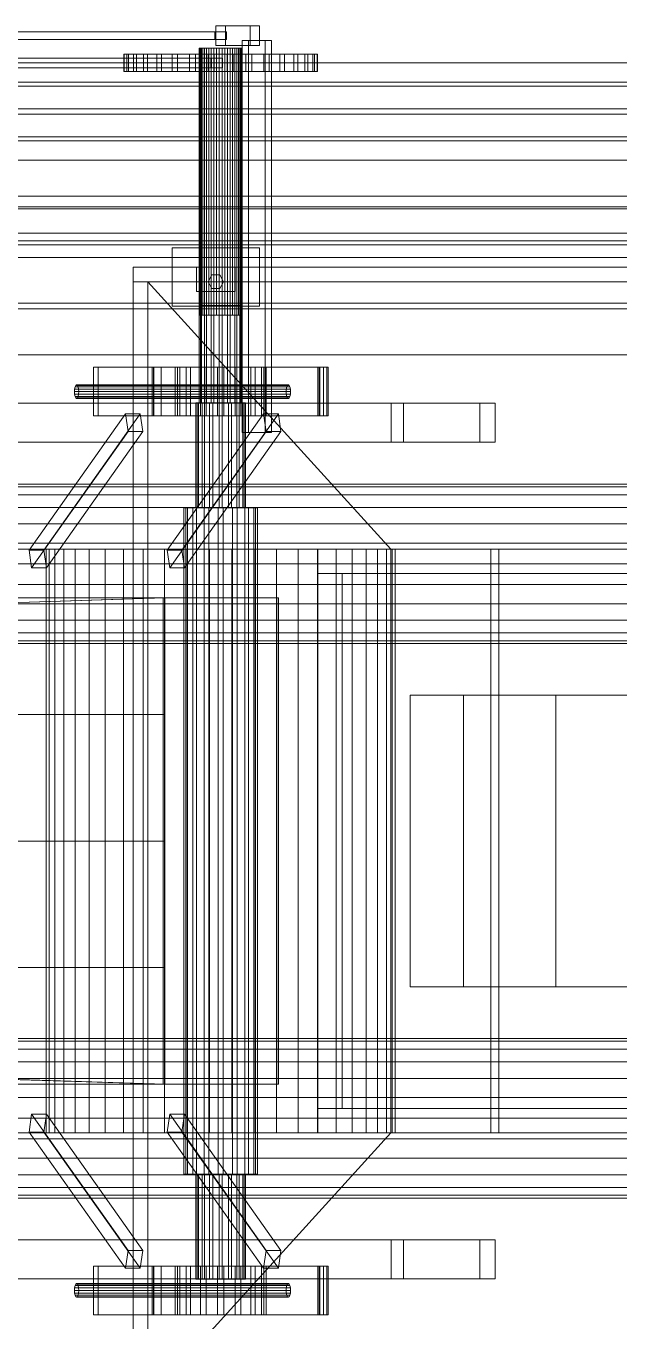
# Model space of a CAD drawing. Header units: millimetres. Extents: x -1970 to 34302, y -65268 to 6837.
# Drawn here: x 10744 to 11355, y -18494 to -17162 of the extents above; entities that cross this region are included whole.
import ezdxf

# ---------------------------------------------------------------- set-up
doc = ezdxf.new("R2010")
doc.units = ezdxf.units.MM
for name, color, linetype, lineweight in [('superior_adapter-mix', 7, 'Continuous', 0), ('superior_C01', 7, 'Continuous', 0), ('superior_C01-mix', 7, 'Continuous', 0), ('superior_mezcladora', 7, 'Continuous', 0)]:
    doc.layers.add(name, color=color, linetype=linetype, lineweight=lineweight)

msp = doc.modelspace()

# ---------------------------------------------------------------- linework, layer by layer
at = {"layer": 'superior_adapter-mix'}
for p, q in [((11494.529, -17850), (11194.529, -17850)), ((11194.529, -17850), (11194.529, -18150)), ((11194.529, -18150), (11494.529, -18150))]:
    msp.add_line(p, q, dxfattribs=at)
at = {"layer": 'superior_C01'}
for p, q in [((10949.428, -17162), (10939.629, -17162)), ((10939.629, -17162), (10939.629, -17182)), ((10974.813, -17162), (10939.629, -17162)), ((10949.428, -17182), (10949.428, -17162)), ((10984.612, -17162), (10949.428, -17162)), ((10974.813, -17182), (10974.813, -17162)), ((10974.813, -17162), (10984.612, -17162)), ((10984.612, -17162), (10984.612, -17182)), ((9937.399, -17168), (10938.508, -17168)), ((9937.399, -17176), (10938.508, -17176)), ((10950.549, -17168), (9949.44, -17168)), ((9949.44, -17176), (10950.549, -17176)), ((10938.508, -17176), (10938.508, -17168)), ((10938.508, -17168), (10950.549, -17168)), ((10950.549, -17176), (10938.508, -17176)), ((10950.549, -17168), (10950.549, -17176)), ((10922.957, -17185), (10922.574, -17185)), ((10922.574, -17185), (10923.687, -17185)), ((10922.574, -17459.5), (10922.574, -17185)), ((10924.81, -17185), (10922.957, -17185)), ((10922.957, -17459.5), (10922.957, -17185)), ((10923.687, -17185), (10926.22, -17185)), ((10923.687, -17459.5), (10923.687, -17185)), ((10928.007, -17185), (10924.81, -17185)), ((10924.81, -17459.5), (10924.81, -17185)), ((10926.22, -17185), (10930.001, -17185)), ((10926.22, -17459.5), (10926.22, -17185)), ((10932.33, -17185), (10928.007, -17185)), ((10928.007, -17459.5), (10928.007, -17185)), ((10930.001, -17185), (10934.772, -17185)), ((10930.001, -17459.5), (10930.001, -17185)), ((10937.485, -17185), (10932.33, -17185)), ((10932.33, -17459.5), (10932.33, -17185)), ((10934.772, -17185), (10940.208, -17185)), ((10934.772, -17459.5), (10934.772, -17185)), ((10943.119, -17185), (10937.485, -17185)), ((10937.485, -17459.5), (10937.485, -17185)), ((10939.629, -17182), (10949.428, -17182)), ((10974.813, -17182), (10939.629, -17182)), ((10940.208, -17185), (10945.938, -17185)), ((10940.208, -17459.5), (10940.208, -17185)), ((10948.849, -17185), (10943.119, -17185)), ((10943.119, -17459.5), (10943.119, -17185)), ((10945.938, -17185), (10951.572, -17185)), ((10945.938, -17459.5), (10945.938, -17185)), ((10954.285, -17185), (10948.849, -17185)), ((10948.849, -17459.5), (10948.849, -17185)), ((10949.428, -17182), (10984.612, -17182)), ((10951.572, -17185), (10956.727, -17185)), ((10951.572, -17459.5), (10951.572, -17185)), ((10959.056, -17185), (10954.285, -17185)), ((10954.285, -17459.5), (10954.285, -17185)), ((10956.727, -17185), (10961.05, -17185)), ((10956.727, -17459.5), (10956.727, -17185)), ((10962.837, -17185), (10959.056, -17185)), ((10959.056, -17459.5), (10959.056, -17185)), ((10961.05, -17185), (10964.247, -17185)), ((10961.05, -17459.5), (10961.05, -17185)), ((10965.37, -17185), (10962.837, -17185)), ((10962.837, -17459.5), (10962.837, -17185)), ((10964.247, -17185), (10966.1, -17185)), ((10964.247, -17459.5), (10964.247, -17185)), ((10966.483, -17185), (10965.37, -17185)), ((10965.37, -17185), (10965.37, -17459.5)), ((10966.1, -17185), (10966.483, -17185)), ((10966.1, -17459.5), (10966.1, -17185)), ((10966.483, -17459.5), (10966.483, -17185)), ((10990.427, -17177), (10966.743, -17177)), ((10966.743, -17177), (10966.743, -17580)), ((10973.147, -17177), (10966.743, -17177)), ((10973.147, -17580), (10973.147, -17177)), ((10973.147, -17177), (10996.831, -17177)), ((10984.612, -17182), (10974.813, -17182)), ((10990.427, -17580), (10990.427, -17177)), ((10990.427, -17177), (10996.831, -17177)), ((10996.831, -17177), (10996.831, -17580)), ((9937.301, -17195), (10934.525, -17195)), ((10935.108, -17195), (9937.884, -17195)), ((9944.415, -17195), (10946.223, -17195)), ((10946.328, -17195), (9944.52, -17195)), ((10847.971, -17191), (10844.751, -17191)), ((10844.751, -17191), (10845.367, -17191)), ((10844.751, -17209), (10844.751, -17191)), ((10845.367, -17191), (10849.793, -17191)), ((10845.367, -17209), (10845.367, -17191)), ((10854.9, -17191), (10847.971, -17191)), ((10847.971, -17209), (10847.971, -17191)), ((10849.793, -17191), (10857.859, -17191)), ((10849.793, -17209), (10849.793, -17191)), ((10865.275, -17191), (10854.9, -17191)), ((10854.9, -17209), (10854.9, -17191)), ((10857.859, -17191), (10869.257, -17191)), ((10857.859, -17209), (10857.859, -17191)), ((10878.694, -17191), (10865.275, -17191)), ((10865.275, -17209), (10865.275, -17191)), ((10869.257, -17191), (10883.547, -17191)), ((10869.257, -17209), (10869.257, -17191)), ((10894.644, -17191), (10878.694, -17191)), ((10878.694, -17209), (10878.694, -17191)), ((10883.547, -17191), (10900.18, -17191)), ((10883.547, -17209), (10883.547, -17191)), ((10912.511, -17191), (10894.644, -17191)), ((10894.644, -17209), (10894.644, -17191)), ((10900.18, -17191), (10918.518, -17191)), ((10900.18, -17209), (10900.18, -17191)), ((10931.608, -17191), (10912.511, -17191)), ((10912.511, -17209), (10912.511, -17191)), ((10918.518, -17191), (10937.855, -17191)), ((10918.518, -17209), (10918.518, -17191)), ((10951.202, -17191), (10931.608, -17191)), ((10931.608, -17209), (10931.608, -17191)), ((10934.525, -17205), (10934.525, -17195)), ((10934.525, -17195), (10935.108, -17195)), ((10935.108, -17195), (10935.108, -17205)), ((10937.855, -17191), (10957.449, -17191)), ((10937.855, -17209), (10937.855, -17191)), ((10946.223, -17205), (10946.223, -17195)), ((10946.223, -17195), (10946.328, -17195)), ((10946.328, -17195), (10946.328, -17205)), ((10970.539, -17191), (10951.202, -17191)), ((10951.202, -17209), (10951.202, -17191)), ((10957.449, -17191), (10976.546, -17191)), ((10957.449, -17209), (10957.449, -17191)), ((10988.877, -17191), (10970.539, -17191)), ((10970.539, -17209), (10970.539, -17191)), ((10976.546, -17191), (10994.413, -17191)), ((10976.546, -17209), (10976.546, -17191)), ((11005.511, -17191), (10988.877, -17191)), ((10988.877, -17209), (10988.877, -17191)), ((10994.413, -17191), (11010.363, -17191)), ((10994.413, -17209), (10994.413, -17191)), ((11019.801, -17191), (11005.511, -17191)), ((11005.511, -17209), (11005.511, -17191)), ((11010.363, -17191), (11023.783, -17191)), ((11010.363, -17209), (11010.363, -17191)), ((11031.198, -17191), (11019.801, -17191)), ((11019.801, -17209), (11019.801, -17191)), ((11023.783, -17191), (11034.157, -17191)), ((11023.783, -17209), (11023.783, -17191)), ((11039.264, -17191), (11031.198, -17191)), ((11031.198, -17209), (11031.198, -17191)), ((11034.157, -17191), (11041.086, -17191)), ((11034.157, -17209), (11034.157, -17191)), ((11043.69, -17191), (11039.264, -17191)), ((11039.264, -17191), (11039.264, -17209)), ((11041.086, -17191), (11044.306, -17191)), ((11041.086, -17209), (11041.086, -17191)), ((11044.306, -17191), (11043.69, -17191)), ((11043.69, -17209), (11043.69, -17191)), ((11044.306, -17209), (11044.306, -17191)), ((9937.301, -17205), (10934.525, -17205)), ((9937.884, -17205), (10935.108, -17205)), ((9944.415, -17205), (10946.223, -17205)), ((9944.52, -17205), (10946.328, -17205)), ((10845.367, -17209), (10844.751, -17209)), ((10844.751, -17209), (10847.971, -17209)), ((10849.793, -17209), (10845.367, -17209)), ((10847.971, -17209), (10854.9, -17209)), ((10857.859, -17209), (10849.793, -17209)), ((10854.9, -17209), (10865.275, -17209)), ((10869.257, -17209), (10857.859, -17209)), ((10865.275, -17209), (10878.694, -17209)), ((10883.547, -17209), (10869.257, -17209)), ((10878.694, -17209), (10894.644, -17209)), ((10900.18, -17209), (10883.547, -17209)), ((10894.644, -17209), (10912.511, -17209)), ((10918.518, -17209), (10900.18, -17209)), ((10912.511, -17209), (10931.608, -17209)), ((10937.855, -17209), (10918.518, -17209)), ((10931.608, -17209), (10951.202, -17209)), ((10935.108, -17205), (10934.525, -17205)), ((10957.449, -17209), (10937.855, -17209)), ((10946.328, -17205), (10946.223, -17205)), ((10951.202, -17209), (10970.539, -17209)), ((10976.546, -17209), (10957.449, -17209)), ((10970.539, -17209), (10988.877, -17209)), ((10994.413, -17209), (10976.546, -17209)), ((10988.877, -17209), (11005.511, -17209)), ((11010.363, -17209), (10994.413, -17209)), ((11005.511, -17209), (11019.801, -17209)), ((11023.783, -17209), (11010.363, -17209)), ((11019.801, -17209), (11031.198, -17209)), ((11034.157, -17209), (11023.783, -17209)), ((11031.198, -17209), (11039.264, -17209)), ((11041.086, -17209), (11034.157, -17209)), ((11039.264, -17209), (11043.69, -17209)), ((11044.306, -17209), (11041.086, -17209)), ((11043.69, -17209), (11044.306, -17209)), ((10923.687, -17449.5), (10922.578, -17449.5)), ((10922.578, -17449.5), (10924.81, -17449.5)), ((10922.578, -17449.5), (10922.578, -17549.5)), ((10927.969, -17449.5), (10923.687, -17449.5)), ((10923.687, -17449.5), (10923.687, -17549.5)), ((10924.81, -17449.5), (10930.045, -17449.5)), ((10924.81, -17449.5), (10924.81, -17549.5)), ((10934.772, -17449.5), (10927.969, -17449.5)), ((10927.969, -17449.5), (10927.969, -17549.5)), ((10930.045, -17449.5), (10937.485, -17449.5)), ((10930.045, -17449.5), (10930.045, -17549.5)), ((10943.06, -17449.5), (10934.772, -17449.5)), ((10934.772, -17449.5), (10934.772, -17549.5)), ((10937.485, -17449.5), (10945.997, -17449.5)), ((10937.485, -17449.5), (10937.485, -17549.5)), ((10951.572, -17449.5), (10943.06, -17449.5)), ((10943.06, -17449.5), (10943.06, -17549.5)), ((10945.997, -17449.5), (10954.285, -17449.5)), ((10945.997, -17449.5), (10945.997, -17549.5)), ((10959.012, -17449.5), (10951.572, -17449.5)), ((10951.572, -17449.5), (10951.572, -17549.5)), ((10954.285, -17449.5), (10961.088, -17449.5)), ((10954.285, -17449.5), (10954.285, -17549.5)), ((10964.247, -17449.5), (10959.012, -17449.5)), ((10959.012, -17449.5), (10959.012, -17549.5)), ((10961.088, -17449.5), (10965.37, -17449.5)), ((10961.088, -17449.5), (10961.088, -17549.5)), ((10966.48, -17449.5), (10964.247, -17449.5)), ((10964.247, -17449.5), (10964.247, -17549.5)), ((10965.37, -17449.5), (10966.48, -17449.5)), ((10965.37, -17549.5), (10965.37, -17449.5)), ((10966.48, -17449.5), (10966.48, -17549.5)), ((10923.687, -17459.5), (10922.574, -17459.5)), ((10922.574, -17459.5), (10922.957, -17459.5)), ((10922.957, -17459.5), (10924.81, -17459.5)), ((10926.22, -17459.5), (10923.687, -17459.5)), ((10924.81, -17459.5), (10928.007, -17459.5)), ((10930.001, -17459.5), (10926.22, -17459.5)), ((10928.007, -17459.5), (10932.33, -17459.5)), ((10934.772, -17459.5), (10930.001, -17459.5)), ((10932.33, -17459.5), (10937.485, -17459.5)), ((10940.208, -17459.5), (10934.772, -17459.5)), ((10937.485, -17459.5), (10943.119, -17459.5)), ((10945.938, -17459.5), (10940.208, -17459.5)), ((10943.119, -17459.5), (10948.849, -17459.5)), ((10951.572, -17459.5), (10945.938, -17459.5)), ((10948.849, -17459.5), (10954.285, -17459.5)), ((10956.727, -17459.5), (10951.572, -17459.5)), ((10954.285, -17459.5), (10959.056, -17459.5)), ((10961.05, -17459.5), (10956.727, -17459.5)), ((10959.056, -17459.5), (10962.837, -17459.5)), ((10964.247, -17459.5), (10961.05, -17459.5)), ((10962.837, -17459.5), (10965.37, -17459.5)), ((10966.1, -17459.5), (10964.247, -17459.5)), ((10965.37, -17459.5), (10966.483, -17459.5)), ((10966.483, -17459.5), (10966.1, -17459.5)), ((11050.471, -17513), (10813.631, -17513)), ((10813.631, -17513), (10813.631, -17563)), ((10818.433, -17513), (10813.631, -17513)), ((10818.433, -17563), (10818.433, -17513)), ((10818.433, -17513), (11055.273, -17513)), ((11044.519, -17513), (10873.994, -17513)), ((10873.994, -17513), (10873.994, -17563)), ((10875.915, -17513), (10873.994, -17513)), ((11045.8, -17513), (10875.275, -17513)), ((10875.275, -17513), (10875.275, -17563)), ((10883.279, -17513), (10875.275, -17513)), ((10875.915, -17563), (10875.915, -17513)), ((10875.915, -17513), (11046.44, -17513)), ((10883.279, -17563), (10883.279, -17513)), ((10883.279, -17513), (11053.804, -17513)), ((10900.003, -17513), (10897.633, -17513)), ((10897.633, -17513), (10902.403, -17513)), ((10897.633, -17513), (10897.633, -17563)), ((10909.151, -17513), (10900.003, -17513)), ((10900.003, -17513), (10900.003, -17563)), ((10902.403, -17513), (10913.587, -17513)), ((10902.403, -17513), (10902.403, -17563)), ((10923.685, -17513), (10909.151, -17513)), ((10909.151, -17513), (10909.151, -17563)), ((10913.587, -17513), (10929.48, -17513)), ((10913.587, -17513), (10913.587, -17563)), ((10941.392, -17513), (10923.685, -17513)), ((10923.685, -17513), (10923.685, -17563)), ((10929.48, -17513), (10947.665, -17513)), ((10929.48, -17513), (10929.48, -17563)), ((10959.577, -17513), (10941.392, -17513)), ((10941.392, -17513), (10941.392, -17563)), ((10947.665, -17513), (10965.372, -17513)), ((10947.665, -17513), (10947.665, -17563)), ((10975.471, -17513), (10959.577, -17513)), ((10959.577, -17513), (10959.577, -17563)), ((10965.372, -17513), (10979.906, -17513)), ((10965.372, -17513), (10965.372, -17563)), ((10986.654, -17513), (10975.471, -17513)), ((10975.471, -17513), (10975.471, -17563)), ((10979.906, -17513), (10989.054, -17513)), ((10979.906, -17513), (10979.906, -17563)), ((10991.424, -17513), (10986.654, -17513)), ((10986.654, -17513), (10986.654, -17563)), ((10989.054, -17513), (10991.424, -17513)), ((10989.054, -17563), (10989.054, -17513)), ((10991.424, -17513), (10991.424, -17563)), ((11044.519, -17563), (11044.519, -17513)), ((11044.519, -17513), (11046.44, -17513)), ((11045.8, -17563), (11045.8, -17513)), ((11045.8, -17513), (11053.804, -17513)), ((11046.44, -17513), (11046.44, -17563)), ((11050.471, -17563), (11050.471, -17513)), ((11050.471, -17513), (11055.273, -17513)), ((11053.804, -17513), (11053.804, -17563)), ((11055.273, -17513), (11055.273, -17563)), ((10794.043, -17538), (10794.214, -17535.321)), ((10794.214, -17535.321), (10794.7, -17533.05)), ((10794.214, -17535.321), (11012.106, -17535.321)), ((10794.7, -17533.05), (10795.427, -17531.533)), ((10794.7, -17533.05), (11012.592, -17533.05)), ((10795.427, -17531.533), (10796.285, -17531)), ((10795.427, -17531.533), (11013.319, -17531.533)), ((10796.285, -17531), (10797.142, -17531.533)), ((11014.177, -17531), (10796.285, -17531)), ((10797.142, -17531.533), (10797.869, -17533.05)), ((10797.142, -17531.533), (11015.035, -17531.533)), ((10797.869, -17533.05), (10798.355, -17535.321)), ((10797.869, -17533.05), (11015.762, -17533.05)), ((10798.355, -17535.321), (10798.526, -17538)), ((10798.355, -17535.321), (11016.248, -17535.321)), ((11012.106, -17535.321), (11011.936, -17538)), ((11012.592, -17533.05), (11012.106, -17535.321)), ((11013.319, -17531.533), (11012.592, -17533.05)), ((11014.177, -17531), (11013.319, -17531.533)), ((11015.035, -17531.533), (11014.177, -17531)), ((11015.762, -17533.05), (11015.035, -17531.533)), ((11016.248, -17535.321), (11015.762, -17533.05)), ((11016.418, -17538), (11016.248, -17535.321)), ((10794.214, -17540.679), (10794.043, -17538)), ((10794.043, -17538), (11011.936, -17538)), ((10794.7, -17542.95), (10794.214, -17540.679)), ((10794.214, -17540.679), (11012.106, -17540.679)), ((10795.427, -17544.467), (10794.7, -17542.95)), ((10794.7, -17542.95), (11012.592, -17542.95)), ((10796.285, -17545), (10795.427, -17544.467)), ((10795.427, -17544.467), (11013.319, -17544.467)), ((10797.142, -17544.467), (10796.285, -17545)), ((10796.285, -17545), (11014.177, -17545)), ((10797.869, -17542.95), (10797.142, -17544.467)), ((10797.142, -17544.467), (11015.035, -17544.467)), ((10798.355, -17540.679), (10797.869, -17542.95)), ((10797.869, -17542.95), (11015.762, -17542.95)), ((10798.526, -17538), (10798.355, -17540.679)), ((10798.355, -17540.679), (11016.248, -17540.679)), ((10798.526, -17538), (11016.418, -17538)), ((11011.936, -17538), (11012.106, -17540.679)), ((11012.106, -17540.679), (11012.592, -17542.95)), ((11012.592, -17542.95), (11013.319, -17544.467)), ((11013.319, -17544.467), (11014.177, -17545)), ((11014.177, -17545), (11015.035, -17544.467)), ((11015.035, -17544.467), (11015.762, -17542.95)), ((11015.762, -17542.95), (11016.248, -17540.679)), ((11016.248, -17540.679), (11016.418, -17538)), ((11119.856, -17550), (10613.019, -17550)), ((10625.826, -17550), (11132.663, -17550)), ((11211.105, -17550), (10704.269, -17550)), ((10720.277, -17550), (11227.114, -17550)), ((10846.659, -17560.886), (10747.405, -17700.886)), ((10762.563, -17700.886), (10861.817, -17560.886)), ((10849.295, -17579.114), (10846.659, -17560.886)), ((10846.659, -17560.886), (10861.817, -17560.886)), ((10861.817, -17560.886), (10864.453, -17579.114)), ((10988.763, -17560.886), (10889.509, -17700.886)), ((10904.667, -17700.886), (11003.921, -17560.886)), ((10920.371, -17549.5), (10919.085, -17549.5)), ((10919.085, -17549.5), (10921.673, -17549.5)), ((10919.085, -17549.5), (10919.085, -17657.5)), ((10925.334, -17549.5), (10920.371, -17549.5)), ((10920.371, -17549.5), (10920.371, -17657.5)), ((10921.673, -17549.5), (10927.741, -17549.5)), ((10921.673, -17549.5), (10921.673, -17657.5)), ((10924.81, -17549.5), (10922.578, -17549.5)), ((10922.578, -17549.5), (10923.687, -17549.5)), ((10923.687, -17549.5), (10927.969, -17549.5)), ((10930.045, -17549.5), (10924.81, -17549.5)), ((10933.22, -17549.5), (10925.334, -17549.5)), ((10925.334, -17549.5), (10925.334, -17657.5)), ((10927.741, -17549.5), (10936.364, -17549.5)), ((10927.741, -17549.5), (10927.741, -17657.5)), ((10927.969, -17549.5), (10934.772, -17549.5)), ((10937.485, -17549.5), (10930.045, -17549.5)), ((10942.827, -17549.5), (10933.22, -17549.5)), ((10933.22, -17549.5), (10933.22, -17657.5)), ((10934.772, -17549.5), (10943.06, -17549.5)), ((10936.364, -17549.5), (10946.23, -17549.5)), ((10936.364, -17549.5), (10936.364, -17657.5)), ((10945.997, -17549.5), (10937.485, -17549.5)), ((10952.693, -17549.5), (10942.827, -17549.5)), ((10942.827, -17549.5), (10942.827, -17657.5)), ((10943.06, -17549.5), (10951.572, -17549.5)), ((10954.285, -17549.5), (10945.997, -17549.5)), ((10946.23, -17549.5), (10955.837, -17549.5)), ((10946.23, -17549.5), (10946.23, -17657.5)), ((10951.572, -17549.5), (10959.012, -17549.5)), ((10961.316, -17549.5), (10952.693, -17549.5)), ((10952.693, -17549.5), (10952.693, -17657.5)), ((10961.088, -17549.5), (10954.285, -17549.5)), ((10955.837, -17549.5), (10963.723, -17549.5)), ((10955.837, -17549.5), (10955.837, -17657.5)), ((10959.012, -17549.5), (10964.247, -17549.5)), ((10965.37, -17549.5), (10961.088, -17549.5)), ((10967.384, -17549.5), (10961.316, -17549.5)), ((10961.316, -17549.5), (10961.316, -17657.5)), ((10963.723, -17549.5), (10968.686, -17549.5)), ((10963.723, -17549.5), (10963.723, -17657.5)), ((10964.247, -17549.5), (10966.48, -17549.5)), ((10966.48, -17549.5), (10965.37, -17549.5)), ((10969.972, -17549.5), (10967.384, -17549.5)), ((10967.384, -17549.5), (10967.384, -17657.5)), ((10968.686, -17549.5), (10969.972, -17549.5)), ((10968.686, -17657.5), (10968.686, -17549.5)), ((10969.972, -17549.5), (10969.972, -17657.5)), ((10991.399, -17579.114), (10988.763, -17560.886)), ((10988.763, -17560.886), (11003.921, -17560.886)), ((11003.921, -17560.886), (11006.556, -17579.114)), ((11119.856, -17550), (11119.856, -17590)), ((11132.663, -17550), (11119.856, -17550)), ((11132.663, -17590), (11132.663, -17550)), ((11211.105, -17550), (11211.105, -17590)), ((11227.114, -17550), (11211.105, -17550)), ((11227.114, -17590), (11227.114, -17550)), ((10813.631, -17563), (11050.471, -17563)), ((10813.631, -17563), (10818.433, -17563)), ((11055.273, -17563), (10818.433, -17563)), ((10873.994, -17563), (11044.519, -17563)), ((10873.994, -17563), (10875.915, -17563)), ((10875.275, -17563), (11045.8, -17563)), ((10875.275, -17563), (10883.279, -17563)), ((11046.44, -17563), (10875.915, -17563)), ((11053.804, -17563), (10883.279, -17563)), ((10902.403, -17563), (10897.633, -17563)), ((10897.633, -17563), (10900.003, -17563)), ((10900.003, -17563), (10909.151, -17563)), ((10913.587, -17563), (10902.403, -17563)), ((10909.151, -17563), (10923.685, -17563)), ((10929.48, -17563), (10913.587, -17563)), ((10923.685, -17563), (10941.392, -17563)), ((10947.665, -17563), (10929.48, -17563)), ((10941.392, -17563), (10959.577, -17563)), ((10965.372, -17563), (10947.665, -17563)), ((10959.577, -17563), (10975.471, -17563)), ((10979.906, -17563), (10965.372, -17563)), ((10975.471, -17563), (10986.654, -17563)), ((10989.054, -17563), (10979.906, -17563)), ((10986.654, -17563), (10991.424, -17563)), ((10991.424, -17563), (10989.054, -17563)), ((11046.44, -17563), (11044.519, -17563)), ((11053.804, -17563), (11045.8, -17563)), ((11055.273, -17563), (11050.471, -17563)), ((10849.295, -17579.114), (10750.041, -17719.114)), ((10864.453, -17579.114), (10765.198, -17719.114)), ((10864.453, -17579.114), (10849.295, -17579.114)), ((10991.399, -17579.114), (10892.145, -17719.114)), ((11006.556, -17579.114), (10907.302, -17719.114)), ((10966.743, -17580), (10990.427, -17580)), ((10966.743, -17580), (10973.147, -17580)), ((10996.831, -17580), (10973.147, -17580)), ((10996.831, -17580), (10990.427, -17580)), ((11006.556, -17579.114), (10991.399, -17579.114)), ((10613.019, -17590), (11119.856, -17590)), ((10625.826, -17590), (11132.663, -17590)), ((10704.269, -17590), (11211.105, -17590)), ((10720.277, -17590), (11227.114, -17590)), ((11119.856, -17590), (11132.663, -17590)), ((11211.105, -17590), (11227.114, -17590)), ((10908.529, -17657.5), (10906.613, -17657.5)), ((10906.613, -17657.5), (10910.47, -17657.5)), ((10906.613, -17657.5), (10906.613, -18342.5)), ((10915.925, -17657.5), (10908.529, -17657.5)), ((10908.529, -17657.5), (10908.529, -18342.5)), ((10910.47, -17657.5), (10919.512, -17657.5)), ((10910.47, -17657.5), (10910.47, -18342.5)), ((10927.676, -17657.5), (10915.925, -17657.5)), ((10915.925, -17657.5), (10915.925, -18342.5)), ((10921.673, -17657.5), (10919.085, -17657.5)), ((10919.085, -17657.5), (10920.371, -17657.5)), ((10919.512, -17657.5), (10932.362, -17657.5)), ((10919.512, -17657.5), (10919.512, -18342.5)), ((10920.371, -17657.5), (10925.334, -17657.5)), ((10927.741, -17657.5), (10921.673, -17657.5)), ((10925.334, -17657.5), (10933.22, -17657.5)), ((10941.993, -17657.5), (10927.676, -17657.5)), ((10927.676, -17657.5), (10927.676, -18342.5)), ((10936.364, -17657.5), (10927.741, -17657.5)), ((10932.362, -17657.5), (10947.065, -17657.5)), ((10932.362, -17657.5), (10932.362, -18342.5)), ((10933.22, -17657.5), (10942.827, -17657.5)), ((10946.23, -17657.5), (10936.364, -17657.5)), ((10956.695, -17657.5), (10941.993, -17657.5)), ((10941.993, -17657.5), (10941.993, -18342.5)), ((10942.827, -17657.5), (10952.693, -17657.5)), ((10955.837, -17657.5), (10946.23, -17657.5)), ((10947.065, -17657.5), (10961.381, -17657.5)), ((10947.065, -17657.5), (10947.065, -18342.5)), ((10952.693, -17657.5), (10961.316, -17657.5)), ((10963.723, -17657.5), (10955.837, -17657.5)), ((10969.546, -17657.5), (10956.695, -17657.5)), ((10956.695, -17657.5), (10956.695, -18342.5)), ((10961.316, -17657.5), (10967.384, -17657.5)), ((10961.381, -17657.5), (10973.132, -17657.5)), ((10961.381, -17657.5), (10961.381, -18342.5)), ((10968.686, -17657.5), (10963.723, -17657.5)), ((10967.384, -17657.5), (10969.972, -17657.5)), ((10969.972, -17657.5), (10968.686, -17657.5)), ((10978.587, -17657.5), (10969.546, -17657.5)), ((10969.546, -17657.5), (10969.546, -18342.5)), ((10973.132, -17657.5), (10980.528, -17657.5)), ((10973.132, -17657.5), (10973.132, -18342.5)), ((10982.444, -17657.5), (10978.587, -17657.5)), ((10978.587, -17657.5), (10978.587, -18342.5)), ((10980.528, -17657.5), (10982.444, -17657.5)), ((10980.528, -18342.5), (10980.528, -17657.5)), ((10982.444, -17657.5), (10982.444, -18342.5)), ((11222.617, -17700), (10692.096, -17700)), ((10700.101, -17700), (11230.621, -17700)), ((10762.563, -17700.886), (10747.405, -17700.886)), ((10747.405, -17700.886), (10750.041, -17719.114)), ((10765.198, -17719.114), (10762.563, -17700.886)), ((10774.004, -17700), (10764.898, -17700)), ((10764.898, -17700), (10768.034, -17700)), ((10764.898, -17700), (10764.898, -18300)), ((10768.034, -17700), (10783.198, -17700)), ((10768.034, -17700), (10768.034, -18300)), ((10794.731, -17700), (10774.004, -17700)), ((10774.004, -17700), (10774.004, -18300)), ((10783.198, -17700), (10809.356, -17700)), ((10783.198, -17700), (10783.198, -18300)), ((10825.666, -17700), (10794.731, -17700)), ((10794.731, -17700), (10794.731, -18300)), ((10809.356, -17700), (10844.726, -17700)), ((10809.356, -17700), (10809.356, -18300)), ((10864.701, -17700), (10825.666, -17700)), ((10825.666, -17700), (10825.666, -18300)), ((10844.726, -17700), (10886.897, -17700)), ((10844.726, -17700), (10844.726, -18300)), ((10909.177, -17700), (10864.701, -17700)), ((10864.701, -17700), (10864.701, -18300)), ((10886.897, -17700), (10932.996, -17700)), ((10886.897, -17700), (10886.897, -18300)), ((10904.667, -17700.886), (10889.509, -17700.886)), ((10889.509, -17700.886), (10892.145, -17719.114)), ((10907.302, -17719.114), (10904.667, -17700.886)), ((10956.061, -17700), (10909.177, -17700)), ((10909.177, -17700), (10909.177, -18300)), ((10932.996, -17700), (10979.881, -17700)), ((10932.996, -17700), (10932.996, -18300)), ((11002.16, -17700), (10956.061, -17700)), ((10956.061, -17700), (10956.061, -18300)), ((10979.881, -17700), (11024.356, -17700)), ((10979.881, -17700), (10979.881, -18300)), ((11044.331, -17700), (11002.16, -17700)), ((11002.16, -17700), (11002.16, -18300)), ((11024.356, -17700), (11063.391, -17700)), ((11024.356, -17700), (11024.356, -18300)), ((11079.701, -17700), (11044.331, -17700)), ((11044.331, -17700), (11044.331, -18300)), ((11063.391, -17700), (11094.327, -17700)), ((11063.391, -17700), (11063.391, -18300)), ((11105.859, -17700), (11079.701, -17700)), ((11079.701, -17700), (11079.701, -18300)), ((11094.327, -17700), (11115.053, -17700)), ((11094.327, -17700), (11094.327, -18300)), ((11121.023, -17700), (11105.859, -17700)), ((11105.859, -17700), (11105.859, -18300)), ((11115.053, -17700), (11124.159, -17700)), ((11115.053, -18300), (11115.053, -17700)), ((11124.159, -17700), (11121.023, -17700)), ((11121.023, -17700), (11121.023, -18300)), ((11124.159, -17700), (11124.159, -18300)), ((11222.617, -18300), (11222.617, -17700)), ((11222.617, -17700), (11230.621, -17700)), ((11230.621, -17700), (11230.621, -18300)), ((10750.041, -17719.114), (10765.198, -17719.114)), ((10892.145, -17719.114), (10907.302, -17719.114)), ((2012.494, -17750), (11002.451, -17750)), ((11004.06, -17750), (2014.103, -17750)), ((10194.787, -17771.702), (10885.277, -17750)), ((10887.188, -17750), (10196.698, -17771.702)), ((10885.277, -17750), (10885.277, -17870)), ((10885.277, -17750), (10887.188, -17750)), ((10887.188, -17870), (10887.188, -17750)), ((11002.451, -17750), (11002.451, -18250)), ((11004.06, -17750), (11002.451, -17750)), ((11004.06, -18250), (11004.06, -17750)), ((10216.713, -17870), (10885.277, -17870)), ((10887.188, -17870), (10218.624, -17870)), ((10885.277, -17870), (10885.277, -18000)), ((10887.188, -17870), (10885.277, -17870)), ((10887.188, -18000), (10887.188, -17870)), ((10216.713, -18000), (10885.277, -18000)), ((10887.188, -18000), (10218.624, -18000)), ((10885.277, -18000), (10885.277, -18130)), ((10887.188, -18000), (10885.277, -18000)), ((10887.188, -18130), (10887.188, -18000)), ((10216.713, -18130), (10885.277, -18130)), ((10887.188, -18130), (10218.624, -18130)), ((10885.277, -18130), (10885.277, -18250)), ((10887.188, -18130), (10885.277, -18130)), ((10887.188, -18250), (10887.188, -18130)), ((10885.277, -18250), (10194.787, -18228.298)), ((10196.698, -18228.298), (10887.188, -18250)), ((11002.451, -18250), (2012.494, -18250)), ((2014.103, -18250), (11004.06, -18250)), ((10885.277, -18250), (10887.188, -18250)), ((11002.451, -18250), (11004.06, -18250)), ((10750.041, -18280.886), (10747.405, -18299.114)), ((10765.198, -18280.886), (10750.041, -18280.886)), ((10849.295, -18420.886), (10750.041, -18280.886)), ((10762.563, -18299.114), (10765.198, -18280.886)), ((10765.198, -18280.886), (10864.453, -18420.886)), ((10892.145, -18280.886), (10889.509, -18299.114)), ((10907.302, -18280.886), (10892.145, -18280.886)), ((10991.399, -18420.886), (10892.145, -18280.886)), ((10904.667, -18299.114), (10907.302, -18280.886)), ((10907.302, -18280.886), (11006.556, -18420.886)), ((10692.096, -18300), (11222.617, -18300)), ((11230.621, -18300), (10700.101, -18300)), ((10747.405, -18299.114), (10762.563, -18299.114)), ((10846.659, -18439.114), (10747.405, -18299.114)), ((10861.817, -18439.114), (10762.563, -18299.114)), ((10768.034, -18300), (10764.898, -18300)), ((10764.898, -18300), (10774.004, -18300)), ((10783.198, -18300), (10768.034, -18300)), ((10774.004, -18300), (10794.731, -18300)), ((10809.356, -18300), (10783.198, -18300)), ((10794.731, -18300), (10825.666, -18300)), ((10844.726, -18300), (10809.356, -18300)), ((10825.666, -18300), (10864.701, -18300)), ((10886.897, -18300), (10844.726, -18300)), ((10864.701, -18300), (10909.177, -18300)), ((10932.996, -18300), (10886.897, -18300)), ((10889.509, -18299.114), (10904.667, -18299.114)), ((10988.763, -18439.114), (10889.509, -18299.114)), ((11003.921, -18439.114), (10904.667, -18299.114)), ((10909.177, -18300), (10956.061, -18300)), ((10979.881, -18300), (10932.996, -18300)), ((10956.061, -18300), (11002.16, -18300)), ((11024.356, -18300), (10979.881, -18300)), ((11002.16, -18300), (11044.331, -18300)), ((11063.391, -18300), (11024.356, -18300)), ((11044.331, -18300), (11079.701, -18300)), ((11094.327, -18300), (11063.391, -18300)), ((11079.701, -18300), (11105.859, -18300)), ((11115.053, -18300), (11094.327, -18300)), ((11105.859, -18300), (11121.023, -18300)), ((11124.159, -18300), (11115.053, -18300)), ((11121.023, -18300), (11124.159, -18300)), ((11230.621, -18300), (11222.617, -18300)), ((10910.47, -18342.5), (10906.613, -18342.5)), ((10906.613, -18342.5), (10908.529, -18342.5)), ((10908.529, -18342.5), (10915.925, -18342.5)), ((10919.512, -18342.5), (10910.47, -18342.5)), ((10915.925, -18342.5), (10927.676, -18342.5)), ((10920.371, -18342.5), (10919.085, -18342.5)), ((10919.085, -18342.5), (10921.673, -18342.5)), ((10919.085, -18342.5), (10919.085, -18450.5)), ((10932.362, -18342.5), (10919.512, -18342.5)), ((10925.334, -18342.5), (10920.371, -18342.5)), ((10920.371, -18342.5), (10920.371, -18450.5)), ((10921.673, -18342.5), (10927.741, -18342.5)), ((10921.673, -18342.5), (10921.673, -18450.5)), ((10933.22, -18342.5), (10925.334, -18342.5)), ((10925.334, -18342.5), (10925.334, -18450.5)), ((10927.676, -18342.5), (10941.993, -18342.5)), ((10927.741, -18342.5), (10936.364, -18342.5)), ((10927.741, -18342.5), (10927.741, -18450.5)), ((10947.065, -18342.5), (10932.362, -18342.5)), ((10942.827, -18342.5), (10933.22, -18342.5)), ((10933.22, -18342.5), (10933.22, -18450.5)), ((10936.364, -18342.5), (10946.23, -18342.5)), ((10936.364, -18342.5), (10936.364, -18450.5)), ((10941.993, -18342.5), (10956.695, -18342.5)), ((10952.693, -18342.5), (10942.827, -18342.5)), ((10942.827, -18342.5), (10942.827, -18450.5)), ((10946.23, -18342.5), (10955.837, -18342.5)), ((10946.23, -18342.5), (10946.23, -18450.5)), ((10961.381, -18342.5), (10947.065, -18342.5)), ((10961.316, -18342.5), (10952.693, -18342.5)), ((10952.693, -18342.5), (10952.693, -18450.5)), ((10955.837, -18342.5), (10963.723, -18342.5)), ((10955.837, -18342.5), (10955.837, -18450.5)), ((10956.695, -18342.5), (10969.546, -18342.5)), ((10967.384, -18342.5), (10961.316, -18342.5)), ((10961.316, -18342.5), (10961.316, -18450.5)), ((10973.132, -18342.5), (10961.381, -18342.5)), ((10963.723, -18342.5), (10968.686, -18342.5)), ((10963.723, -18342.5), (10963.723, -18450.5)), ((10969.972, -18342.5), (10967.384, -18342.5)), ((10967.384, -18342.5), (10967.384, -18450.5)), ((10968.686, -18342.5), (10969.972, -18342.5)), ((10968.686, -18450.5), (10968.686, -18342.5)), ((10969.546, -18342.5), (10978.587, -18342.5)), ((10969.972, -18342.5), (10969.972, -18450.5)), ((10980.528, -18342.5), (10973.132, -18342.5)), ((10978.587, -18342.5), (10982.444, -18342.5)), ((10982.444, -18342.5), (10980.528, -18342.5)), ((11119.856, -18410), (10613.019, -18410)), ((10625.826, -18410), (11132.663, -18410)), ((11211.105, -18410), (10704.269, -18410)), ((10720.277, -18410), (11227.114, -18410)), ((11119.856, -18410), (11119.856, -18450)), ((11132.663, -18410), (11119.856, -18410)), ((11132.663, -18450), (11132.663, -18410)), ((11211.105, -18410), (11211.105, -18450)), ((11227.114, -18410), (11211.105, -18410)), ((11227.114, -18450), (11227.114, -18410)), ((10846.659, -18439.114), (10849.295, -18420.886)), ((10849.295, -18420.886), (10864.453, -18420.886)), ((10864.453, -18420.886), (10861.817, -18439.114)), ((10988.763, -18439.114), (10991.399, -18420.886)), ((10991.399, -18420.886), (11006.556, -18420.886)), ((11006.556, -18420.886), (11003.921, -18439.114)), ((11050.471, -18437), (10813.631, -18437)), ((10813.631, -18437), (10813.631, -18487)), ((10818.433, -18437), (10813.631, -18437)), ((10818.433, -18487), (10818.433, -18437)), ((10818.433, -18437), (11055.273, -18437)), ((10861.817, -18439.114), (10846.659, -18439.114)), ((11044.519, -18437), (10873.994, -18437)), ((10873.994, -18437), (10873.994, -18487)), ((10875.915, -18437), (10873.994, -18437)), ((11045.8, -18437), (10875.275, -18437)), ((10875.275, -18437), (10875.275, -18487)), ((10883.279, -18437), (10875.275, -18437)), ((10875.915, -18487), (10875.915, -18437)), ((10875.915, -18437), (11046.44, -18437)), ((10883.279, -18487), (10883.279, -18437)), ((10883.279, -18437), (11053.804, -18437)), ((10900.003, -18437), (10897.633, -18437)), ((10897.633, -18437), (10902.403, -18437)), ((10897.633, -18437), (10897.633, -18487)), ((10909.151, -18437), (10900.003, -18437)), ((10900.003, -18437), (10900.003, -18487)), ((10902.403, -18437), (10913.587, -18437)), ((10902.403, -18437), (10902.403, -18487)), ((10923.685, -18437), (10909.151, -18437)), ((10909.151, -18437), (10909.151, -18487)), ((10913.587, -18437), (10929.48, -18437)), ((10913.587, -18437), (10913.587, -18487)), ((10941.392, -18437), (10923.685, -18437)), ((10923.685, -18437), (10923.685, -18487)), ((10929.48, -18437), (10947.665, -18437)), ((10929.48, -18437), (10929.48, -18487)), ((10959.577, -18437), (10941.392, -18437)), ((10941.392, -18437), (10941.392, -18487)), ((10947.665, -18437), (10965.372, -18437)), ((10947.665, -18437), (10947.665, -18487)), ((10975.471, -18437), (10959.577, -18437)), ((10959.577, -18437), (10959.577, -18487)), ((10965.372, -18437), (10979.906, -18437)), ((10965.372, -18437), (10965.372, -18487)), ((10986.654, -18437), (10975.471, -18437)), ((10975.471, -18437), (10975.471, -18487)), ((10979.906, -18437), (10989.054, -18437)), ((10979.906, -18437), (10979.906, -18487)), ((10991.424, -18437), (10986.654, -18437)), ((10986.654, -18437), (10986.654, -18487)), ((11003.921, -18439.114), (10988.763, -18439.114)), ((10989.054, -18437), (10991.424, -18437)), ((10989.054, -18487), (10989.054, -18437)), ((10991.424, -18437), (10991.424, -18487)), ((11044.519, -18487), (11044.519, -18437)), ((11044.519, -18437), (11046.44, -18437)), ((11045.8, -18487), (11045.8, -18437)), ((11045.8, -18437), (11053.804, -18437)), ((11046.44, -18437), (11046.44, -18487)), ((11050.471, -18487), (11050.471, -18437)), ((11050.471, -18437), (11055.273, -18437)), ((11053.804, -18437), (11053.804, -18487)), ((11055.273, -18437), (11055.273, -18487)), ((10613.019, -18450), (11119.856, -18450)), ((10625.826, -18450), (11132.663, -18450)), ((10704.269, -18450), (11211.105, -18450)), ((10720.277, -18450), (11227.114, -18450)), ((10921.673, -18450.5), (10919.085, -18450.5)), ((10919.085, -18450.5), (10920.371, -18450.5)), ((10920.371, -18450.5), (10925.334, -18450.5)), ((10927.741, -18450.5), (10921.673, -18450.5)), ((10925.334, -18450.5), (10933.22, -18450.5)), ((10936.364, -18450.5), (10927.741, -18450.5)), ((10933.22, -18450.5), (10942.827, -18450.5)), ((10946.23, -18450.5), (10936.364, -18450.5)), ((10942.827, -18450.5), (10952.693, -18450.5)), ((10955.837, -18450.5), (10946.23, -18450.5)), ((10952.693, -18450.5), (10961.316, -18450.5)), ((10963.723, -18450.5), (10955.837, -18450.5)), ((10961.316, -18450.5), (10967.384, -18450.5)), ((10968.686, -18450.5), (10963.723, -18450.5)), ((10967.384, -18450.5), (10969.972, -18450.5)), ((10969.972, -18450.5), (10968.686, -18450.5)), ((11119.856, -18450), (11132.663, -18450)), ((11211.105, -18450), (11227.114, -18450)), ((10794.043, -18462), (10794.214, -18459.321)), ((10794.214, -18464.679), (10794.043, -18462)), ((10794.043, -18462), (11011.936, -18462)), ((10794.214, -18459.321), (10794.7, -18457.05)), ((10794.214, -18459.321), (11012.106, -18459.321)), ((10794.7, -18466.95), (10794.214, -18464.679)), ((10794.214, -18464.679), (11012.106, -18464.679)), ((10794.7, -18457.05), (10795.427, -18455.533)), ((10794.7, -18457.05), (11012.592, -18457.05)), ((10795.427, -18468.467), (10794.7, -18466.95)), ((10794.7, -18466.95), (11012.592, -18466.95)), ((10795.427, -18455.533), (10796.285, -18455)), ((10795.427, -18455.533), (11013.319, -18455.533)), ((10796.285, -18455), (10797.142, -18455.533)), ((11014.177, -18455), (10796.285, -18455)), ((10797.142, -18455.533), (10797.869, -18457.05)), ((10797.142, -18455.533), (11015.035, -18455.533)), ((10797.869, -18466.95), (10797.142, -18468.467)), ((10797.869, -18457.05), (10798.355, -18459.321)), ((10797.869, -18457.05), (11015.762, -18457.05)), ((10798.355, -18464.679), (10797.869, -18466.95)), ((10797.869, -18466.95), (11015.762, -18466.95)), ((10798.355, -18459.321), (10798.526, -18462)), ((10798.355, -18459.321), (11016.248, -18459.321)), ((10798.526, -18462), (10798.355, -18464.679)), ((10798.355, -18464.679), (11016.248, -18464.679)), ((10798.526, -18462), (11016.418, -18462)), ((11012.106, -18459.321), (11011.936, -18462)), ((11011.936, -18462), (11012.106, -18464.679)), ((11012.592, -18457.05), (11012.106, -18459.321)), ((11012.106, -18464.679), (11012.592, -18466.95)), ((11013.319, -18455.533), (11012.592, -18457.05)), ((11012.592, -18466.95), (11013.319, -18468.467)), ((11014.177, -18455), (11013.319, -18455.533)), ((11015.035, -18455.533), (11014.177, -18455)), ((11015.762, -18457.05), (11015.035, -18455.533)), ((11015.035, -18468.467), (11015.762, -18466.95)), ((11016.248, -18459.321), (11015.762, -18457.05)), ((11015.762, -18466.95), (11016.248, -18464.679)), ((11016.418, -18462), (11016.248, -18459.321)), ((11016.248, -18464.679), (11016.418, -18462)), ((10796.285, -18469), (10795.427, -18468.467)), ((10795.427, -18468.467), (11013.319, -18468.467)), ((10797.142, -18468.467), (10796.285, -18469)), ((10796.285, -18469), (11014.177, -18469)), ((10797.142, -18468.467), (11015.035, -18468.467)), ((11013.319, -18468.467), (11014.177, -18469)), ((11014.177, -18469), (11015.035, -18468.467)), ((10813.631, -18487), (11050.471, -18487)), ((10813.631, -18487), (10818.433, -18487)), ((11055.273, -18487), (10818.433, -18487)), ((10873.994, -18487), (11044.519, -18487)), ((10873.994, -18487), (10875.915, -18487)), ((10875.275, -18487), (11045.8, -18487)), ((10875.275, -18487), (10883.279, -18487)), ((11046.44, -18487), (10875.915, -18487)), ((11053.804, -18487), (10883.279, -18487)), ((10902.403, -18487), (10897.633, -18487)), ((10897.633, -18487), (10900.003, -18487)), ((10900.003, -18487), (10909.151, -18487)), ((10913.587, -18487), (10902.403, -18487)), ((10909.151, -18487), (10923.685, -18487)), ((10929.48, -18487), (10913.587, -18487)), ((10923.685, -18487), (10941.392, -18487)), ((10947.665, -18487), (10929.48, -18487)), ((10941.392, -18487), (10959.577, -18487)), ((10965.372, -18487), (10947.665, -18487)), ((10959.577, -18487), (10975.471, -18487)), ((10979.906, -18487), (10965.372, -18487)), ((10975.471, -18487), (10986.654, -18487)), ((10989.054, -18487), (10979.906, -18487)), ((10986.654, -18487), (10991.424, -18487)), ((10991.424, -18487), (10989.054, -18487)), ((11046.44, -18487), (11044.519, -18487)), ((11053.804, -18487), (11045.8, -18487)), ((11055.273, -18487), (11050.471, -18487))]:
    msp.add_line(p, q, dxfattribs=at)
at = {"layer": 'superior_C01-mix'}
for p, q in [((11289.529, -17850), (11139.529, -17850)), ((11139.529, -17850), (11194.529, -17850)), ((11139.529, -17850), (11139.529, -18150)), ((11194.529, -17850), (11494.529, -17850)), ((11194.529, -18150), (11194.529, -17850)), ((11289.529, -18150), (11289.529, -17850)), ((11289.529, -17850), (11494.529, -17850)), ((11139.529, -18150), (11289.529, -18150)), ((11194.529, -18150), (11139.529, -18150)), ((11494.529, -18150), (11194.529, -18150)), ((11289.529, -18150), (11494.529, -18150))]:
    msp.add_line(p, q, dxfattribs=at)
at = {"layer": 'superior_mezcladora'}
for p, q in [((10569.529, -17200), (16769.529, -17200)), ((12624.784, -17220), (10558.117, -17220)), ((10559.639, -17220), (12626.305, -17220)), ((10559.639, -17224), (12626.305, -17224)), ((12646.085, -17220), (10579.418, -17220)), ((12646.085, -17224), (10579.418, -17224)), ((10580.94, -17220), (12647.606, -17220)), ((10569.529, -17247.2), (16769.529, -17247.2)), ((16769.529, -17252.8), (10569.529, -17252.8)), ((10558.117, -17280), (12624.784, -17280)), ((12626.305, -17276), (10559.639, -17276)), ((12626.305, -17280), (10559.639, -17280)), ((10579.418, -17276), (12646.085, -17276)), ((10579.418, -17280), (12646.085, -17280)), ((12647.606, -17280), (10580.94, -17280)), ((16769.529, -17300), (10569.529, -17300)), ((10569.529, -17337), (16769.529, -17337)), ((10569.529, -17348), (16769.529, -17348)), ((10569.529, -17350), (16769.529, -17350)), ((16769.529, -17375), (10569.529, -17375)), ((10594.529, -17375), (16169.529, -17375)), ((16769.529, -17383), (10569.529, -17383)), ((16769.529, -17387), (10569.529, -17387)), ((10494.529, -17400), (16814.529, -17400)), ((10894.529, -17450), (10894.529, -17390)), ((10894.529, -17390), (10984.529, -17390)), ((10984.529, -17390), (10984.529, -17450)), ((10854.529, -17425), (10854.529, -17410)), ((10854.529, -17410), (11834.529, -17410)), ((10919.529, -17435), (10919.529, -17410)), ((10919.529, -17410), (10959.529, -17410)), ((10959.529, -17410), (10959.529, -17435)), ((11834.529, -17425), (10854.529, -17425)), ((10854.529, -18575), (10854.529, -17425)), ((10854.529, -17425), (10869.529, -17425)), ((11119.529, -17700), (10869.529, -17425)), ((10869.529, -17425), (11819.529, -17425)), ((10869.529, -18575), (10869.529, -17425)), ((10931.529, -17425), (10935.529, -17418.072)), ((10935.529, -17431.928), (10931.529, -17425)), ((10935.529, -17418.072), (10943.529, -17418.072)), ((10943.529, -17418.072), (10947.529, -17425)), ((10947.529, -17425), (10943.529, -17431.928)), ((10959.529, -17435), (10919.529, -17435)), ((10943.529, -17431.928), (10935.529, -17431.928)), ((10494.529, -17447.2), (16814.529, -17447.2)), ((16814.529, -17452.8), (10494.529, -17452.8)), ((10984.529, -17450), (10894.529, -17450)), ((16814.529, -17500), (10494.529, -17500)), ((16929.529, -17633), (10409.529, -17633)), ((10409.529, -17635.794), (16929.529, -17635.794)), ((10409.529, -17643.986), (16929.529, -17643.986)), ((10409.529, -17657.017), (16929.529, -17657.017)), ((10409.529, -17674), (16929.529, -17674)), ((10409.529, -17693.777), (16929.529, -17693.777)), ((11044.529, -17725), (11044.529, -17700)), ((11044.529, -17700), (11644.529, -17700)), ((11569.529, -17700), (11119.529, -17700)), ((11119.529, -17700), (11119.529, -18300)), ((10409.529, -17715), (16929.529, -17715)), ((11644.529, -17725), (11044.529, -17725)), ((11044.529, -18275), (11044.529, -17725)), ((11044.529, -17725), (11069.529, -17725)), ((11619.529, -17725), (11069.529, -17725)), ((11069.529, -17725), (11069.529, -18275)), ((10409.529, -17736.223), (16929.529, -17736.223)), ((10409.529, -17756), (16929.529, -17756)), ((10409.529, -17772.983), (16929.529, -17772.983)), ((10409.529, -17786.014), (16929.529, -17786.014)), ((10409.529, -17794.206), (16929.529, -17794.206)), ((10409.529, -17797), (16929.529, -17797)), ((16929.529, -18203), (10409.529, -18203)), ((10409.529, -18205.794), (16929.529, -18205.794)), ((10409.529, -18213.986), (16929.529, -18213.986)), ((10409.529, -18227.017), (16929.529, -18227.017)), ((10409.529, -18244), (16929.529, -18244)), ((10409.529, -18263.777), (16929.529, -18263.777)), ((11044.529, -18300), (11044.529, -18275)), ((11044.529, -18275), (11644.529, -18275)), ((11069.529, -18275), (11044.529, -18275)), ((11069.529, -18275), (11619.529, -18275)), ((10409.529, -18285), (16929.529, -18285)), ((10409.529, -18306.223), (16929.529, -18306.223)), ((10869.529, -18575), (11119.529, -18300)), ((11644.529, -18300), (11044.529, -18300)), ((11119.529, -18300), (11569.529, -18300)), ((10409.529, -18326), (16929.529, -18326)), ((10409.529, -18342.983), (16929.529, -18342.983)), ((10409.529, -18356.014), (16929.529, -18356.014)), ((10409.529, -18364.206), (16929.529, -18364.206)), ((10409.529, -18367), (16929.529, -18367))]:
    msp.add_line(p, q, dxfattribs=at)

doc.saveas('drawing.dxf')
